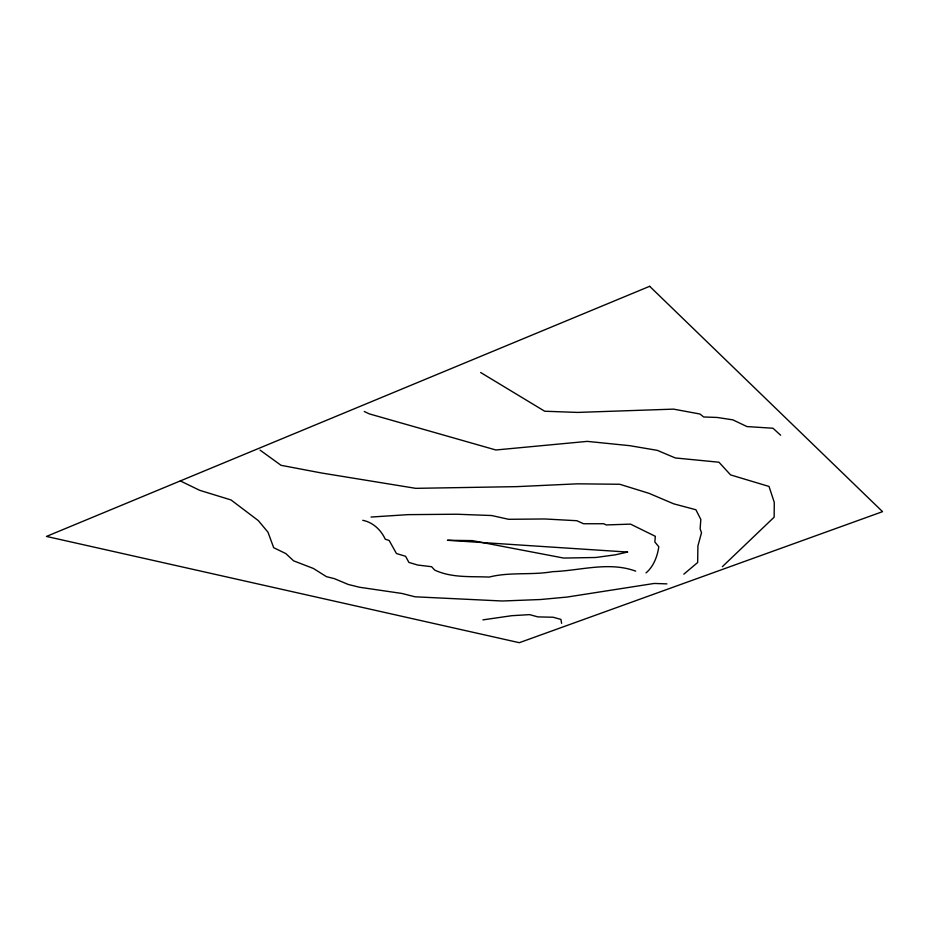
<?xml version="1.0" encoding="UTF-8"?>
<svg xmlns="http://www.w3.org/2000/svg" width="929" height="929" viewBox="0 0 929 929"><rect width="100%" height="100%" fill="white"/><g stroke="black" fill="none" stroke-linecap="round" stroke-linejoin="round"><path stroke-width="1.39" d="M722.39 566.644L774.147 517.163L774.275 502.368L769.026 486.459L730.589 474.916L718.965 462.224L675.29 457.951L657.314 450.356L629.746 445.676L587.279 441.38L495.865 449.984L369.37 413.893L364.273 411.501M646.015 572.903C653.563 566.632 657.453 556.285 658.789 546.74L654.84 541.979L655.328 536.312L630.547 524.13L606.231 524.931L603.722 523.747L583.551 523.747L576.839 520.716L544.719 518.974L508.604 519.299L491.685 515.537L456.754 514.225L407.947 514.643L371.043 517.047M683.825 574.18L697.656 562.521L697.911 545.927L701.5 532.747L700.141 528.833L700.826 519.45L695.902 509.754L673.664 503.82L649.081 493.357L619.724 484.264L577.432 483.823L516.954 486.633L415.739 488.34L321.422 472.977L281.046 465.313L260.062 450.112M482.917 619.875L511.774 615.695L529.588 614.626L537.903 616.891L553.127 617.239L560.93 619.411L561.615 623.347M666.906 583.876L654.248 583.447L567.004 597.068L540.585 599.519L502.299 601.005L415.042 596.801L401.827 593.445L359.477 587.244L348.212 584.446L334.428 578.662L326.439 576.654L313.421 568.478L293.599 560.837L285.83 553.591L273.683 547.68L267.97 532.189L258.308 520.6L230.996 499.941L199.689 490.315L180.307 480.92M362.751 520.31C372.901 522.261 381.041 529.994 385.268 539.215L389.158 540.457L396.439 553.521L405.613 556.308L408.899 562.417L417.69 565.041L431.602 566.713L434.667 570.092C451.97 578.082 470.701 576.247 489.165 577.072C510.114 571.741 531.481 575.399 552.581 571.66C580.033 570.731 608.727 561.221 635.68 571.138M480.641 372.506L544.696 411.233L577.49 412.418L673.571 409.132L699.967 414.02L703.671 416.97L717.258 417.469L732.853 419.85L746.962 426.574L772.974 428.234L780.639 435.213M649.661 286.306L46.45 536.428L519.323 642.694L882.55 511.658L649.661 286.306M627.574 552.058L615.149 554.857L595.721 557.493L563.706 558.062L472.269 540.608L447.395 540.272L627.574 552.058"/></g></svg>
